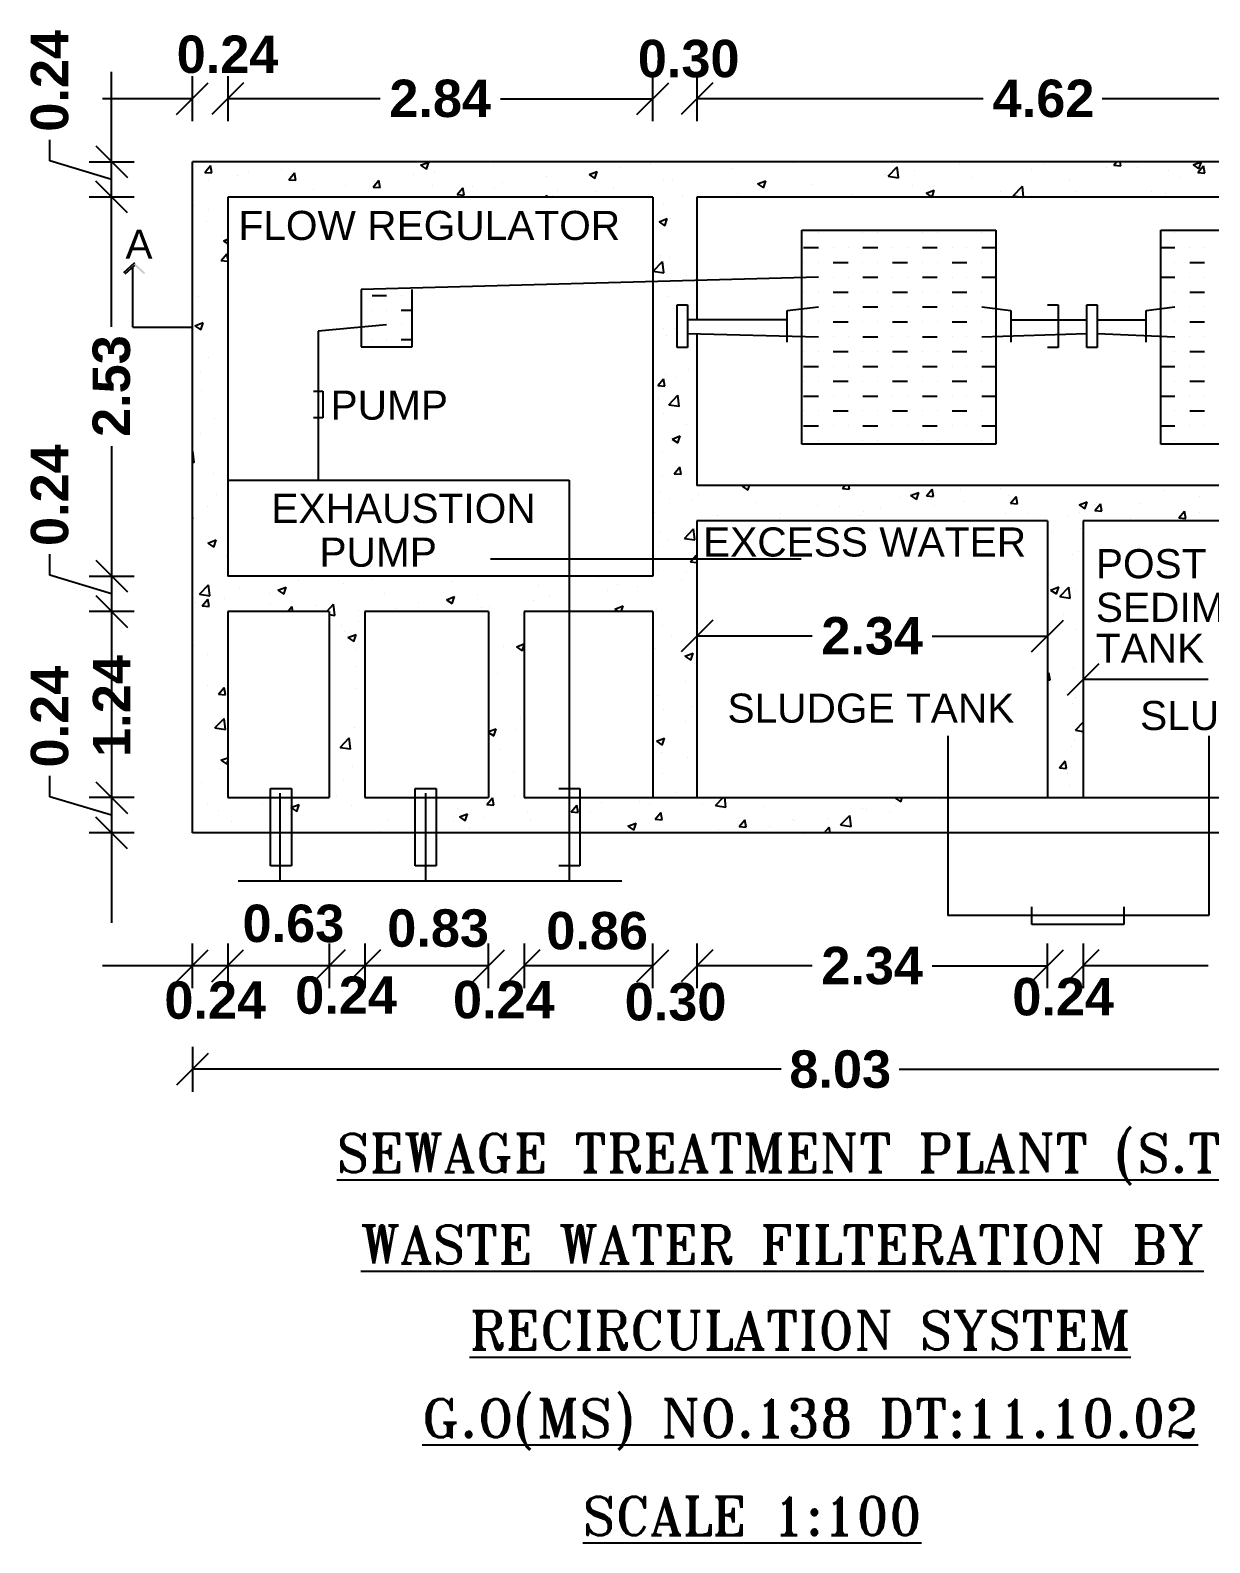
# Model space of a CAD drawing. Header units: metres. Extents: x 0 to 298, y 0 to 162.
# Drawn here: x 117.51 to 125.95, y 74.32 to 85.15 of the extents above; entities that cross this region are included whole.
import ezdxf

# ---------------------------------------------------------------- set-up
doc = ezdxf.new("R2010")
doc.units = ezdxf.units.M
doc.header["$MEASUREMENT"] = 0
doc.styles.add('ld', font='arial.ttf')
doc.styles.add('ROMANT', font='romant.shx')
doc.styles.add('style3', font='arialbd.ttf', dxfattribs={"height": 7})

msp = doc.modelspace()

# ---------------------------------------------------------------- hatches: boundary and pattern name
msp.add_hatch(color=256).paths.add_polyline_path([(118.32054, 83.40113), (118.32972, 83.40974), (118.25233, 83.48253), (118.17493, 83.40974), (118.18411, 83.40113), (118.25233, 83.46413)])

# ---------------------------------------------------------------- linework, layer by layer
for p, q in [((118.08889, 83.02321), (118.08889, 84.84836)), ((118.55348, 84.54372), (118.78068, 84.77091)), ((118.66708, 84.49667), (118.66708, 84.81797)), ((119.03347, 84.77091), (118.80628, 84.54372)), ((119.03347, 84.77091), (118.80628, 84.54372)), ((118.91987, 84.81797), (118.91987, 84.49667)), ((121.84851, 84.54372), (122.07571, 84.77091)), ((121.96211, 84.49667), (121.96211, 84.81797)), ((122.39168, 84.77091), (122.16448, 84.54372)), ((122.27808, 84.81797), (122.27808, 84.49667)), ((118.66708, 84.65732), (118.02448, 84.65732)), ((120.01097, 84.65732), (118.91987, 84.65732)), ((120.87101, 84.65732), (121.96211, 84.65732)), ((124.32667, 84.65732), (122.27808, 84.65732)), ((127.22745, 84.65732), (125.17886, 84.65732)), ((117.64695, 84.21195), (117.64695, 84.36189)), ((117.9753, 84.31936), (118.20249, 84.09216)), ((118.08889, 84.07936), (117.64695, 84.21195)), ((117.92824, 84.20576), (118.24954, 84.20576)), ((127.48024, 84.20576), (118.66708, 84.20576)), ((118.66708, 79.4024), (118.66708, 84.20576)), ((118.68654, 84.17165), (118.68654, 84.17165)), ((118.75626, 84.13012), (118.79671, 84.17834)), ((118.75626, 84.13012), (118.80642, 84.12573)), ((118.80643, 84.12546), (118.79672, 84.17806)), ((119.07098, 84.13406), (119.07098, 84.13406)), ((119.30773, 84.15052), (119.30773, 84.15052)), ((119.35817, 84.07746), (119.39863, 84.12567)), ((119.40834, 84.0728), (119.39864, 84.1254)), ((120.25086, 84.11782), (120.25086, 84.11782)), ((120.30013, 84.18152), (120.35889, 84.20408)), ((120.30013, 84.18152), (120.34188, 84.15336)), ((120.34189, 84.15309), (120.3589, 84.2038)), ((120.39782, 84.12711), (120.39782, 84.12711)), ((120.74026, 84.20182), (120.74026, 84.20182)), ((120.82169, 84.18084), (120.82169, 84.18084)), ((121.50615, 84.11431), (121.56491, 84.13687)), ((121.50615, 84.11431), (121.54789, 84.08616)), ((121.5479, 84.08588), (121.56492, 84.1366)), ((121.73274, 84.16786), (121.73274, 84.16786)), ((121.94282, 84.19552), (121.94282, 84.19552)), ((122.52896, 84.16017), (122.52896, 84.16017)), ((122.96883, 84.19921), (122.96883, 84.19921)), ((123.62777, 84.11543), (123.62777, 84.11543)), ((123.6458, 84.10191), (123.71116, 84.17003)), ((123.72044, 84.0901), (123.71116, 84.1698)), ((123.83785, 84.14308), (123.83785, 84.14308)), ((124.15568, 84.18493), (124.15568, 84.18493)), ((124.31047, 84.20183), (124.31047, 84.20183)), ((124.67311, 84.14931), (124.67311, 84.14931)), ((124.75844, 84.1829), (124.75844, 84.1829)), ((125.20642, 84.16398), (125.20642, 84.16398)), ((125.26087, 84.18208), (125.28074, 84.20576)), ((125.26087, 84.18208), (125.31103, 84.17769)), ((125.31104, 84.17742), (125.30581, 84.20576)), ((125.43072, 84.16349), (125.43072, 84.16349)), ((125.65439, 84.14505), (125.65439, 84.14505)), ((125.8293, 84.18335), (125.88769, 84.20576)), ((125.8293, 84.18335), (125.87105, 84.15519)), ((125.86279, 84.12942), (125.90324, 84.17764)), ((125.86279, 84.12942), (125.91295, 84.12503)), ((125.87106, 84.15492), (125.88807, 84.20563)), ((125.91295, 84.12476), (125.90325, 84.17736)), ((118.20249, 83.83937), (117.9753, 84.06656)), ((118.77982, 84.08102), (118.77982, 84.08102)), ((118.9899, 84.10868), (118.9899, 84.10868)), ((119.35817, 84.07746), (119.40833, 84.07307)), ((119.53109, 84.00511), (119.53109, 84.00511)), ((119.76146, 84.03381), (119.76146, 84.03381)), ((119.96009, 84.0248), (120.00054, 84.07301)), ((119.96009, 84.0248), (120.01025, 84.02041)), ((119.96695, 84.06803), (119.96695, 84.06803)), ((120.01025, 84.02014), (120.00055, 84.07274)), ((120.38276, 84.03941), (120.38276, 84.03941)), ((120.562, 83.97214), (120.60246, 84.02035)), ((120.61217, 83.96748), (120.60246, 84.02008)), ((120.67485, 84.02859), (120.67485, 84.02859)), ((120.83074, 84.02048), (120.83074, 84.02048)), ((120.88493, 84.05624), (120.88493, 84.05624)), ((121.20276, 84.09809), (121.20276, 84.09809)), ((121.67822, 84.02348), (121.67822, 84.02348)), ((122.03956, 84.07616), (122.03956, 84.07616)), ((122.1021, 84.07721), (122.1021, 84.07721)), ((122.71217, 84.0471), (122.77093, 84.06966)), ((122.71217, 84.0471), (122.75391, 84.01895)), ((122.75392, 84.01867), (122.77094, 84.06939)), ((122.77996, 84.00381), (122.77996, 84.00381)), ((123.09778, 84.04565), (123.09778, 84.04565)), ((123.6458, 84.10191), (123.72043, 84.09033)), ((123.81836, 84.0365), (123.81836, 84.0365)), ((124.24923, 84.09558), (124.24923, 84.09558)), ((124.54141, 83.963), (124.60677, 84.03113)), ((124.61584, 83.95297), (124.60678, 84.0309)), ((124.94132, 84.07949), (124.94132, 84.07949)), ((125.73288, 84.09065), (125.73288, 84.09065)), ((118.24954, 83.95297), (117.92824, 83.95297)), ((118.91987, 83.95297), (118.91987, 81.2409)), ((121.96211, 83.95297), (118.91987, 83.95297)), ((120.14486, 83.95881), (120.14486, 83.95881)), ((120.562, 83.97214), (120.61216, 83.96775)), ((121.19201, 83.95297), (121.20437, 83.96769)), ((121.20704, 83.95297), (121.20438, 83.96742)), ((121.24735, 83.9644), (121.24735, 83.9644)), ((121.27872, 84.00156), (121.27872, 84.00156)), ((121.55016, 83.99215), (121.55016, 83.99215)), ((121.96211, 83.95297), (121.96211, 81.2409)), ((122.03989, 83.90638), (122.03989, 83.90638)), ((122.17467, 83.9637), (122.17467, 83.9637)), ((127.22745, 83.95297), (122.27808, 83.95297)), ((122.27808, 83.95297), (122.27808, 83.07383)), ((122.56987, 83.97615), (122.56987, 83.97615)), ((123.3825, 83.97358), (123.3825, 83.97358)), ((123.91819, 83.97989), (123.97694, 84.00245)), ((123.91819, 83.97989), (123.95811, 83.95297)), ((123.96044, 83.95297), (123.97695, 84.00218)), ((124.45192, 83.99548), (124.45192, 83.99548)), ((124.54141, 83.963), (124.60612, 83.95297)), ((124.99281, 83.99322), (124.99281, 83.99322)), ((125.52963, 83.99195), (125.52963, 83.99195)), ((125.6318, 83.97924), (125.6318, 83.97924)), ((118.67634, 83.8923), (118.67634, 83.8923)), ((118.78266, 83.8658), (118.78266, 83.8658)), ((122.00707, 83.77644), (122.06583, 83.799)), ((122.04882, 83.74801), (122.06583, 83.79872)), ((122.09189, 83.79785), (122.09189, 83.79785)), ((118.76914, 83.7777), (118.76914, 83.7777)), ((122.00707, 83.77644), (122.04881, 83.74828)), ((123.02964, 83.71685), (124.41709, 83.71685)), ((123.02964, 82.18394), (123.02964, 83.71685)), ((123.04082, 83.69787), (123.04082, 83.69787)), ((123.14712, 83.69787), (123.14712, 83.69787)), ((123.46601, 83.69787), (123.46601, 83.69787)), ((123.57231, 83.69787), (123.57231, 83.69787)), ((123.8912, 83.69787), (123.8912, 83.69787)), ((123.9975, 83.69787), (123.9975, 83.69787)), ((124.31639, 83.69787), (124.31639, 83.69787)), ((124.41709, 83.71685), (124.41709, 82.18394)), ((125.59858, 83.71685), (126.98603, 83.71685)), ((125.59858, 82.18394), (125.59858, 83.71685)), ((125.69824, 83.69787), (125.69824, 83.69787)), ((118.87542, 83.66738), (118.87542, 83.66738)), ((118.88993, 83.64019), (118.91987, 83.65169)), ((118.88993, 83.64019), (118.91987, 83.62)), ((123.04082, 83.59158), (123.14712, 83.59158)), ((123.25342, 83.59158), (123.25342, 83.59158)), ((123.35971, 83.59158), (123.35971, 83.59158)), ((123.46601, 83.59158), (123.57231, 83.59158)), ((123.6786, 83.59158), (123.6786, 83.59158)), ((123.7849, 83.59158), (123.7849, 83.59158)), ((123.8912, 83.59158), (123.9975, 83.59158)), ((124.10379, 83.59158), (124.10379, 83.59158)), ((124.21009, 83.59158), (124.21009, 83.59158)), ((124.31639, 83.59158), (124.41709, 83.59158)), ((125.59858, 83.59158), (125.69824, 83.59158)), ((125.80454, 83.59158), (125.80454, 83.59158)), ((125.91084, 83.59158), (125.91084, 83.59158)), ((118.25233, 83.48253), (118.17493, 83.40974)), ((118.25233, 83.46413), (118.18411, 83.40113)), ((118.8662, 83.48855), (118.8662, 83.48855)), ((118.8727, 83.49889), (118.91315, 83.54711)), ((118.8727, 83.49889), (118.91987, 83.49477)), ((118.91987, 83.51046), (118.91316, 83.54684)), ((121.96583, 83.42334), (122.03119, 83.49146)), ((122.01125, 83.53488), (122.01125, 83.53488)), ((122.04047, 83.41154), (122.0312, 83.49124)), ((122.08169, 83.51849), (122.08169, 83.51849)), ((123.04082, 83.48528), (123.04082, 83.48528)), ((123.14712, 83.48528), (123.14712, 83.48528)), ((123.25342, 83.48528), (123.35971, 83.48528)), ((123.46601, 83.48528), (123.46601, 83.48528)), ((123.57231, 83.48528), (123.57231, 83.48528)), ((123.6786, 83.48528), (123.7849, 83.48528)), ((123.8912, 83.48528), (123.8912, 83.48528)), ((123.9975, 83.48528), (123.9975, 83.48528)), ((124.10379, 83.48528), (124.21009, 83.48528)), ((124.31639, 83.48528), (124.31639, 83.48528)), ((125.69824, 83.48528), (125.69824, 83.48528)), ((125.80454, 83.48528), (125.91084, 83.48528)), ((118.23977, 83.02246), (118.23977, 83.45253)), ((123.14712, 83.37898), (119.87474, 83.29156)), ((121.96583, 83.42334), (122.04046, 83.41177)), ((122.20599, 83.39119), (122.20599, 83.39119)), ((123.25342, 83.37898), (123.25342, 83.37898)), ((123.35971, 83.37898), (123.35971, 83.37898)), ((123.46601, 83.37898), (123.57231, 83.37898)), ((123.6786, 83.37898), (123.6786, 83.37898)), ((123.7849, 83.37898), (123.7849, 83.37898)), ((123.8912, 83.37898), (123.9975, 83.37898)), ((124.10379, 83.37898), (124.10379, 83.37898)), ((124.21009, 83.37898), (124.21009, 83.37898)), ((124.31639, 83.37898), (124.41709, 83.37898)), ((125.59858, 83.37898), (125.69824, 83.37898)), ((125.80454, 83.37898), (125.80454, 83.37898)), ((125.91084, 83.37898), (125.91084, 83.37898)), ((119.87474, 83.29156), (119.87474, 82.88041)), ((119.95262, 83.24891), (120.05752, 83.24891)), ((120.16242, 83.24891), (120.16242, 83.24891)), ((120.23986, 82.88041), (120.23986, 83.29156)), ((122.12835, 83.31418), (122.12835, 83.31418)), ((123.04082, 83.27269), (123.04082, 83.27269)), ((123.14712, 83.27269), (123.14712, 83.27269)), ((123.25342, 83.27269), (123.35971, 83.27269)), ((123.46601, 83.27269), (123.46601, 83.27269)), ((123.57231, 83.27269), (123.57231, 83.27269)), ((123.6786, 83.27269), (123.7849, 83.27269)), ((123.8912, 83.27269), (123.8912, 83.27269)), ((123.9975, 83.27269), (123.9975, 83.27269)), ((124.10379, 83.27269), (124.21009, 83.27269)), ((124.31639, 83.27269), (124.31639, 83.27269)), ((125.69824, 83.27269), (125.69824, 83.27269)), ((125.80454, 83.27269), (125.91084, 83.27269)), ((118.70846, 83.24081), (118.70846, 83.24081)), ((119.95262, 83.14401), (119.95262, 83.14401)), ((120.05752, 83.14401), (120.05752, 83.14401)), ((120.16242, 83.14401), (120.23986, 83.14401)), ((122.07148, 83.23913), (122.07148, 83.23913)), ((122.13617, 82.87569), (122.13617, 83.18221)), ((122.13617, 83.18221), (122.2104, 83.18221)), ((122.2104, 83.18221), (122.2104, 82.87569)), ((122.92293, 83.14021), (123.14712, 83.16639)), ((122.92293, 82.91509), (122.92293, 83.14021)), ((123.25342, 83.16639), (123.25342, 83.16639)), ((123.35971, 83.16639), (123.35971, 83.16639)), ((123.46601, 83.16639), (123.57231, 83.16639)), ((123.6786, 83.16639), (123.6786, 83.16639)), ((123.7849, 83.16639), (123.7849, 83.16639)), ((123.8912, 83.16639), (123.9975, 83.16639)), ((124.10379, 83.16639), (124.10379, 83.16639)), ((124.21009, 83.16639), (124.21009, 83.16639)), ((124.31639, 83.16639), (124.5238, 83.14021)), ((124.5238, 83.14021), (124.5238, 82.91509)), ((124.78799, 83.18221), (124.86223, 83.18221)), ((124.86223, 83.18221), (124.86223, 82.87569)), ((125.06772, 82.87569), (125.06772, 83.18221)), ((125.06772, 83.18221), (125.14196, 83.18221)), ((125.14196, 83.18221), (125.14196, 82.87569)), ((125.49187, 83.14021), (125.69824, 83.16639)), ((125.49187, 82.91509), (125.49187, 83.14021)), ((125.80454, 83.16639), (125.80454, 83.16639)), ((125.91084, 83.16639), (125.91084, 83.16639)), ((118.68574, 83.03166), (118.7445, 83.05421)), ((118.68574, 83.03166), (118.72749, 83.0035)), ((118.72749, 83.00323), (118.74451, 83.05394)), ((120.05752, 83.03911), (119.5666, 82.99296)), ((120.16242, 83.03911), (120.16242, 83.03911)), ((122.92293, 83.07383), (122.2104, 83.07383)), ((123.04082, 83.06009), (123.04082, 83.06009)), ((123.14712, 83.06009), (123.14712, 83.06009)), ((123.25342, 83.06009), (123.35971, 83.06009)), ((123.46601, 83.06009), (123.46601, 83.06009)), ((123.57231, 83.06009), (123.57231, 83.06009)), ((123.6786, 83.06009), (123.7849, 83.06009)), ((123.8912, 83.06009), (123.8912, 83.06009)), ((123.9975, 83.06009), (123.9975, 83.06009)), ((124.10379, 83.06009), (124.21009, 83.06009)), ((124.31639, 83.06009), (124.31639, 83.06009)), ((124.5238, 83.07383), (125.06772, 83.07383)), ((125.14196, 83.07383), (125.49187, 83.07383)), ((125.69824, 83.06009), (125.69824, 83.06009)), ((125.80454, 83.06009), (125.91084, 83.06009)), ((118.23977, 83.02246), (118.66708, 83.02246)), ((119.5666, 82.99296), (119.5666, 81.92719)), ((119.95262, 82.93421), (119.95262, 82.93421)), ((120.05752, 82.93421), (120.05752, 82.93421)), ((120.16242, 82.93421), (120.23986, 82.93421)), ((122.03708, 83.01351), (122.03708, 83.01351)), ((122.06128, 82.95977), (122.06128, 82.95977)), ((122.11766, 83.01086), (122.11766, 83.01086)), ((122.2104, 82.97773), (123.14712, 82.95379)), ((122.27808, 82.97773), (122.27808, 81.88948)), ((123.25342, 82.95379), (123.25342, 82.95379)), ((123.35971, 82.95379), (123.35971, 82.95379)), ((123.46601, 82.95379), (123.57231, 82.95379)), ((123.6786, 82.95379), (123.6786, 82.95379)), ((123.7849, 82.95379), (123.7849, 82.95379)), ((123.8912, 82.95379), (123.9975, 82.95379)), ((124.10379, 82.95379), (124.10379, 82.95379)), ((124.21009, 82.95379), (124.21009, 82.95379)), ((124.31639, 82.95379), (125.06772, 82.97773)), ((125.14196, 82.97773), (125.69824, 82.95379)), ((125.80454, 82.95379), (125.80454, 82.95379)), ((125.91084, 82.95379), (125.91084, 82.95379)), ((119.87474, 82.88041), (120.23986, 82.88041)), ((122.2104, 82.87569), (122.13617, 82.87569)), ((123.04082, 82.8475), (123.04082, 82.8475)), ((123.14712, 82.8475), (123.14712, 82.8475)), ((123.25342, 82.8475), (123.35971, 82.8475)), ((123.46601, 82.8475), (123.46601, 82.8475)), ((123.57231, 82.8475), (123.57231, 82.8475)), ((123.6786, 82.8475), (123.7849, 82.8475)), ((123.8912, 82.8475), (123.8912, 82.8475)), ((123.9975, 82.8475), (123.9975, 82.8475)), ((124.10379, 82.8475), (124.21009, 82.8475)), ((124.31639, 82.8475), (124.31639, 82.8475)), ((124.86223, 82.87569), (124.78799, 82.87569)), ((125.14196, 82.87569), (125.06772, 82.87569)), ((125.69824, 82.8475), (125.69824, 82.8475)), ((125.80454, 82.8475), (125.91084, 82.8475)), ((118.78019, 82.80315), (118.78019, 82.80315)), ((122.21473, 82.72171), (122.21473, 82.72171)), ((123.04082, 82.7412), (123.14712, 82.7412)), ((123.25342, 82.7412), (123.25342, 82.7412)), ((123.35971, 82.7412), (123.35971, 82.7412)), ((123.46601, 82.7412), (123.57231, 82.7412)), ((123.6786, 82.7412), (123.6786, 82.7412)), ((123.7849, 82.7412), (123.7849, 82.7412)), ((123.8912, 82.7412), (123.9975, 82.7412)), ((124.10379, 82.7412), (124.10379, 82.7412)), ((124.21009, 82.7412), (124.21009, 82.7412)), ((124.31639, 82.7412), (124.41709, 82.7412)), ((125.59858, 82.7412), (125.69824, 82.7412)), ((125.80454, 82.7412), (125.80454, 82.7412)), ((125.91084, 82.7412), (125.91084, 82.7412)), ((118.72198, 82.69927), (118.72198, 82.69927)), ((121.9987, 82.60436), (122.03916, 82.65258)), ((121.9987, 82.60436), (122.04886, 82.59997)), ((122.04887, 82.5997), (122.03917, 82.6523)), ((122.05107, 82.68041), (122.05107, 82.68041)), ((122.12885, 82.66057), (122.12885, 82.66057)), ((123.04082, 82.6349), (123.04082, 82.6349)), ((123.14712, 82.6349), (123.14712, 82.6349)), ((123.25342, 82.6349), (123.35971, 82.6349)), ((123.46601, 82.6349), (123.46601, 82.6349)), ((123.57231, 82.6349), (123.57231, 82.6349)), ((123.6786, 82.6349), (123.7849, 82.6349)), ((123.8912, 82.6349), (123.8912, 82.6349)), ((123.9975, 82.6349), (123.9975, 82.6349)), ((124.10379, 82.6349), (124.21009, 82.6349)), ((124.31639, 82.6349), (124.31639, 82.6349)), ((125.69824, 82.6349), (125.69824, 82.6349)), ((125.80454, 82.6349), (125.91084, 82.6349)), ((118.7339, 82.56538), (118.7339, 82.56538)), ((119.53303, 82.56497), (119.60017, 82.56497)), ((119.60017, 82.56497), (119.60017, 82.37196)), ((122.00244, 82.5128), (122.00244, 82.5128)), ((122.07709, 82.46697), (122.14245, 82.5351)), ((122.15173, 82.45517), (122.14246, 82.53487)), ((123.04082, 82.52861), (123.14712, 82.52861)), ((123.25342, 82.52861), (123.25342, 82.52861)), ((123.35971, 82.52861), (123.35971, 82.52861)), ((123.46601, 82.52861), (123.57231, 82.52861)), ((123.6786, 82.52861), (123.6786, 82.52861)), ((123.7849, 82.52861), (123.7849, 82.52861)), ((123.8912, 82.52861), (123.9975, 82.52861)), ((124.10379, 82.52861), (124.10379, 82.52861)), ((124.21009, 82.52861), (124.21009, 82.52861)), ((124.31639, 82.52861), (124.41709, 82.52861)), ((125.59858, 82.52861), (125.69824, 82.52861)), ((125.80454, 82.52861), (125.80454, 82.52861)), ((125.91084, 82.52861), (125.91084, 82.52861)), ((122.04087, 82.40105), (122.04087, 82.40105)), ((122.07709, 82.46697), (122.15172, 82.4554)), ((123.04082, 82.42231), (123.04082, 82.42231)), ((123.14712, 82.42231), (123.14712, 82.42231)), ((123.25342, 82.42231), (123.35971, 82.42231)), ((123.46601, 82.42231), (123.46601, 82.42231)), ((123.57231, 82.42231), (123.57231, 82.42231)), ((123.6786, 82.42231), (123.7849, 82.42231)), ((123.8912, 82.42231), (123.8912, 82.42231)), ((123.9975, 82.42231), (123.9975, 82.42231)), ((124.10379, 82.42231), (124.21009, 82.42231)), ((124.31639, 82.42231), (124.31639, 82.42231)), ((125.69824, 82.42231), (125.69824, 82.42231)), ((125.80454, 82.42231), (125.91084, 82.42231)), ((118.82606, 82.3665), (118.82606, 82.3665)), ((119.60017, 82.37196), (119.53303, 82.37196)), ((122.20352, 82.32854), (122.20352, 82.32854)), ((123.04082, 82.31601), (123.14712, 82.31601)), ((123.25342, 82.31601), (123.25342, 82.31601)), ((123.35971, 82.31601), (123.35971, 82.31601)), ((123.46601, 82.31601), (123.57231, 82.31601)), ((123.6786, 82.31601), (123.6786, 82.31601)), ((123.7849, 82.31601), (123.7849, 82.31601)), ((123.8912, 82.31601), (123.9975, 82.31601)), ((124.10379, 82.31601), (124.10379, 82.31601)), ((124.21009, 82.31601), (124.21009, 82.31601)), ((124.31639, 82.31601), (124.41709, 82.31601)), ((125.59858, 82.31601), (125.69824, 82.31601)), ((125.80454, 82.31601), (125.80454, 82.31601)), ((125.91084, 82.31601), (125.91084, 82.31601)), ((118.08889, 82.17066), (118.08889, 78.7598)), ((118.72321, 82.26205), (118.72321, 82.26205)), ((122.09961, 82.2215), (122.15837, 82.24405)), ((122.09961, 82.2215), (122.14135, 82.19334)), ((122.14136, 82.19307), (122.15837, 82.24378)), ((124.41709, 82.18394), (123.02964, 82.18394)), ((123.04082, 82.20972), (123.04082, 82.20972)), ((123.14712, 82.20972), (123.14712, 82.20972)), ((123.46601, 82.20972), (123.46601, 82.20972)), ((123.57231, 82.20972), (123.57231, 82.20972)), ((123.8912, 82.20972), (123.8912, 82.20972)), ((123.9975, 82.20972), (123.9975, 82.20972)), ((124.31639, 82.20972), (124.31639, 82.20972)), ((126.98603, 82.18394), (125.59858, 82.18394)), ((125.69824, 82.20972), (125.69824, 82.20972)), ((118.66708, 82.12998), (118.67126, 82.13433)), ((118.66708, 82.05672), (118.68053, 82.05464)), ((118.68054, 82.05441), (118.67126, 82.13411)), ((122.03067, 82.12169), (122.03067, 82.12169)), ((118.82028, 81.97291), (118.82028, 81.97291)), ((122.03461, 81.95085), (122.03461, 81.95085)), ((122.11514, 81.97313), (122.1556, 82.02135)), ((122.11514, 81.97313), (122.1653, 81.96875)), ((122.16531, 81.96847), (122.1556, 82.02107)), ((118.91987, 81.92719), (121.36246, 81.92719)), ((121.36246, 81.92719), (121.36246, 79.05718)), ((122.02046, 81.84233), (122.02046, 81.84233)), ((127.22745, 81.88948), (122.27808, 81.88948)), ((122.60052, 81.88363), (122.61577, 81.88948)), ((122.60052, 81.88363), (122.64227, 81.85547)), ((122.61033, 81.86804), (122.61033, 81.86804)), ((122.64227, 81.8552), (122.65378, 81.88948)), ((123.31897, 81.86781), (123.33715, 81.88948)), ((123.31897, 81.86781), (123.36913, 81.86342)), ((123.36914, 81.86315), (123.36428, 81.88948)), ((123.80654, 81.81642), (123.8653, 81.83897)), ((123.84829, 81.78799), (123.86531, 81.8387)), ((123.92088, 81.81515), (123.96134, 81.86337)), ((123.97105, 81.81049), (123.96135, 81.86309)), ((124.16759, 81.86071), (124.16759, 81.86071)), ((124.44697, 81.87018), (124.44697, 81.87018)), ((125.03534, 81.88538), (125.03534, 81.88538)), ((125.62685, 81.85393), (125.62685, 81.85393)), ((118.77771, 81.74049), (118.77771, 81.74049)), ((118.83958, 81.82496), (118.83958, 81.82496)), ((122.08242, 81.79854), (122.08242, 81.79854)), ((122.24645, 81.78626), (122.24645, 81.78626)), ((122.2925, 81.82619), (122.2925, 81.82619)), ((122.69442, 81.76733), (122.69442, 81.76733)), ((123.1424, 81.7484), (123.1424, 81.7484)), ((123.30086, 81.7387), (123.30086, 81.7387)), ((123.73673, 81.80162), (123.73673, 81.80162)), ((123.80654, 81.81642), (123.84828, 81.78826)), ((123.92088, 81.81515), (123.97104, 81.81076)), ((123.95757, 81.78617), (123.95757, 81.78617)), ((123.97745, 81.7461), (123.97745, 81.7461)), ((124.18753, 81.77376), (124.18753, 81.77376)), ((124.50535, 81.8156), (124.50535, 81.8156)), ((124.5228, 81.76249), (124.56325, 81.81071)), ((124.5228, 81.76249), (124.57296, 81.7581)), ((124.57296, 81.75783), (124.56326, 81.81043)), ((125.01256, 81.74921), (125.07132, 81.77177)), ((125.01256, 81.74921), (125.0543, 81.72105)), ((125.05431, 81.72078), (125.07132, 81.77149)), ((125.12471, 81.70983), (125.16517, 81.75804)), ((125.13745, 81.76993), (125.13745, 81.76993)), ((125.17488, 81.70517), (125.16517, 81.75777)), ((125.448, 81.75708), (125.448, 81.75708)), ((125.87188, 81.8108), (125.87188, 81.8108)), ((118.67026, 81.65321), (118.66708, 81.67047)), ((118.66708, 81.65376), (118.67026, 81.65348)), ((121.97541, 81.69246), (121.97541, 81.69246)), ((122.27808, 81.63561), (122.27808, 79.6552)), ((124.78713, 81.63561), (122.27808, 81.63561)), ((122.42339, 81.67353), (122.42339, 81.67353)), ((122.87136, 81.65461), (122.87136, 81.65461)), ((122.87699, 81.68498), (122.87699, 81.68498)), ((123.31934, 81.63568), (123.31934, 81.63568)), ((123.44746, 81.67633), (123.44746, 81.67633)), ((123.46817, 81.70216), (123.46817, 81.70216)), ((123.59038, 81.72947), (123.59038, 81.72947)), ((124.48633, 81.69162), (124.48633, 81.69162)), ((124.64805, 81.68592), (124.64805, 81.68592)), ((124.78713, 81.63561), (124.78713, 79.6552)), ((124.9343, 81.67269), (124.9343, 81.67269)), ((125.01713, 81.69799), (125.01713, 81.69799)), ((127.68632, 81.63561), (125.041, 81.63561)), ((125.041, 81.63561), (125.041, 79.6552)), ((125.12471, 81.70983), (125.17487, 81.70544)), ((125.38228, 81.65376), (125.38228, 81.65376)), ((125.72662, 81.65717), (125.76708, 81.70538)), ((125.72662, 81.65717), (125.77678, 81.65278)), ((125.77679, 81.65251), (125.76709, 81.70511)), ((125.87247, 81.69367), (125.87247, 81.69367)), ((122.01026, 81.56297), (122.01026, 81.56297)), ((122.18835, 81.51061), (122.25371, 81.57873)), ((122.26298, 81.49881), (122.25371, 81.5785)), ((124.81458, 81.55439), (124.81458, 81.55439)), ((125.02466, 81.58205), (125.02466, 81.58205)), ((118.77829, 81.47672), (118.83705, 81.49927)), ((118.77829, 81.47672), (118.82003, 81.44856)), ((118.82004, 81.44829), (118.83705, 81.499)), ((121.99996, 81.45014), (121.99996, 81.45014)), ((122.07174, 81.49521), (122.07174, 81.49521)), ((122.18835, 81.51061), (122.26298, 81.49903)), ((125.00692, 81.41863), (125.00692, 81.41863)), ((117.64695, 81.24655), (117.64695, 81.39649)), ((117.9753, 81.3545), (118.20249, 81.1273)), ((118.90874, 81.38071), (118.90874, 81.38071)), ((120.8002, 81.36494), (123.02404, 81.36494)), ((122.07949, 81.35969), (122.07949, 81.35969)), ((122.23158, 81.34191), (122.27204, 81.39012)), ((122.23158, 81.34191), (122.27808, 81.33784)), ((122.27808, 81.35711), (122.27204, 81.38985)), ((124.96854, 81.39224), (124.96854, 81.39224)), ((118.08889, 81.11396), (117.64695, 81.24655)), ((117.92824, 81.2409), (118.24954, 81.2409)), ((121.96211, 81.2409), (118.91987, 81.2409)), ((119.42904, 81.21151), (119.42904, 81.21151)), ((119.74587, 81.189), (119.74587, 81.189)), ((119.95595, 81.21666), (119.95595, 81.21666)), ((120.53176, 81.19812), (120.53176, 81.19812)), ((121.57617, 81.22989), (121.57617, 81.22989)), ((122.00005, 81.28361), (122.00005, 81.28361)), ((122.1688, 81.20607), (122.1688, 81.20607)), ((122.20104, 81.26589), (122.20104, 81.26589)), ((124.8039, 81.25106), (124.8039, 81.25106)), ((117.9753, 81.10063), (118.20249, 80.87343)), ((118.71716, 81.10985), (118.78252, 81.17797)), ((118.71716, 81.10985), (118.79179, 81.09827)), ((118.79179, 81.09805), (118.78252, 81.17774)), ((119.00516, 81.15779), (119.00516, 81.15779)), ((119.21588, 81.11923), (119.21588, 81.11923)), ((119.2792, 81.13885), (119.33796, 81.1614)), ((119.2792, 81.13885), (119.32094, 81.11069)), ((119.32095, 81.11042), (119.33797, 81.16113)), ((120.04236, 81.11412), (120.04236, 81.11412)), ((120.48522, 81.07164), (120.54398, 81.09419)), ((120.52697, 81.04321), (120.54398, 81.09392)), ((120.70945, 81.10788), (120.70945, 81.10788)), ((121.14531, 81.1708), (121.14531, 81.1708)), ((121.22224, 81.09787), (121.22224, 81.09787)), ((121.64089, 81.13657), (121.64089, 81.13657)), ((121.71164, 81.18188), (121.71164, 81.18188)), ((121.85097, 81.16423), (121.85097, 81.16423)), ((124.80837, 81.14068), (124.86713, 81.16323)), ((124.80837, 81.14068), (124.85011, 81.11252)), ((124.85012, 81.11225), (124.86714, 81.16296)), ((124.87518, 81.0939), (124.94055, 81.16203)), ((124.87518, 81.0939), (124.94982, 81.08233)), ((124.94982, 81.0821), (124.94055, 81.1618)), ((124.99672, 81.13927), (124.99672, 81.13927)), ((118.24954, 80.98703), (117.92824, 80.98703)), ((118.68797, 81.04973), (118.68797, 81.04973)), ((118.73653, 81.02664), (118.77699, 81.07486)), ((118.73653, 81.02664), (118.78669, 81.02225)), ((118.7867, 81.02198), (118.777, 81.07458)), ((118.78024, 81.06337), (118.78024, 81.06337)), ((118.89805, 81.07739), (118.89805, 81.07739)), ((118.91987, 80.98703), (118.91987, 79.6552)), ((119.64637, 80.98703), (118.91987, 80.98703)), ((119.22822, 81.04444), (119.22822, 81.04444)), ((119.3494, 80.98703), (119.3789, 81.02219)), ((119.38535, 80.98703), (119.37891, 81.02192)), ((119.55296, 81.03011), (119.55296, 81.03011)), ((119.6282, 80.98703), (119.67813, 81.03907)), ((119.64637, 80.98703), (119.64637, 79.6552)), ((119.67619, 81.02551), (119.67619, 81.02551)), ((119.68741, 80.95915), (119.67813, 81.03884)), ((119.8547, 80.99507), (119.8547, 80.99507)), ((120.78737, 80.98703), (119.90024, 80.98703)), ((119.90024, 80.98703), (119.90024, 79.6552)), ((120.12417, 81.00658), (120.12417, 81.00658)), ((120.28557, 81.05416), (120.28557, 81.05416)), ((120.48522, 81.07164), (120.52696, 81.04348)), ((120.57215, 80.98766), (120.57215, 80.98766)), ((120.73284, 81.01387), (120.73284, 81.01387)), ((120.78737, 80.98703), (120.78737, 79.6552)), ((120.79308, 81.02495), (120.79308, 81.02495)), ((121.96211, 80.98703), (121.04124, 80.98703)), ((121.04124, 80.98703), (121.04124, 79.6552)), ((121.11091, 81.06679), (121.11091, 81.06679)), ((121.69124, 81.00443), (121.74999, 81.02698)), ((121.69124, 81.00443), (121.71703, 80.98703)), ((121.73668, 80.98703), (121.75, 81.02671)), ((121.96211, 80.98703), (121.96211, 79.6552)), ((121.98985, 81.00425), (121.98985, 81.00425)), ((119.64637, 80.96573), (119.6874, 80.95937)), ((119.73518, 80.88568), (119.73518, 80.88568)), ((119.85313, 80.91279), (119.85313, 80.91279)), ((121.02012, 80.96873), (121.02012, 80.96873)), ((122.03214, 80.8882), (122.03214, 80.8882)), ((122.39168, 80.9248), (122.16448, 80.69761)), ((124.67354, 80.69761), (124.90073, 80.9248)), ((124.90096, 80.96192), (124.90096, 80.96192)), ((119.75404, 80.84585), (119.75404, 80.84585)), ((119.78012, 80.80097), (119.83888, 80.82353)), ((119.78012, 80.80097), (119.82186, 80.77282)), ((119.82187, 80.77255), (119.83888, 80.82326)), ((122.09301, 80.81815), (122.09301, 80.81815)), ((123.10258, 80.8112), (122.27808, 80.8112)), ((123.96263, 80.8112), (124.78713, 80.8112)), ((124.98652, 80.85991), (124.98652, 80.85991)), ((118.67729, 80.7464), (118.67729, 80.7464)), ((118.77524, 80.67784), (118.77524, 80.67784)), ((119.84449, 80.71571), (119.84449, 80.71571)), ((120.89014, 80.73581), (120.89014, 80.73581)), ((120.98613, 80.73377), (121.04124, 80.75492)), ((120.98613, 80.73377), (121.02788, 80.70561)), ((121.02788, 80.70534), (121.04124, 80.74514)), ((121.97964, 80.72489), (121.97964, 80.72489)), ((122.19215, 80.66656), (122.25091, 80.68911)), ((122.19215, 80.66656), (122.23389, 80.6384)), ((122.2339, 80.63813), (122.25092, 80.68884)), ((119.83225, 80.59653), (119.83225, 80.59653)), ((120.85316, 80.54216), (120.85316, 80.54216)), ((122.25726, 80.61387), (122.25726, 80.61387)), ((124.78713, 80.53753), (124.79613, 80.54825)), ((124.80584, 80.49537), (124.79613, 80.54797)), ((125.1546, 80.61332), (124.92741, 80.38612)), ((124.97631, 80.58055), (124.97631, 80.58055)), ((118.77435, 80.45726), (118.77435, 80.45726)), ((118.85297, 80.39541), (118.89343, 80.44363)), ((118.90314, 80.39075), (118.89343, 80.44336)), ((119.83429, 80.43635), (119.83429, 80.43635)), ((121.96944, 80.44553), (121.96944, 80.44553)), ((122.19709, 80.48538), (122.19709, 80.48538)), ((124.78713, 80.49728), (124.80583, 80.49565)), ((125.93766, 80.49972), (125.041, 80.49972)), ((118.85297, 80.39541), (118.90313, 80.39102)), ((121.99749, 80.38749), (121.99749, 80.38749)), ((124.96607, 80.32959), (124.96607, 80.32959)), ((124.98942, 80.36973), (124.98942, 80.36973)), ((118.82841, 80.15348), (118.89378, 80.2216)), ((118.90305, 80.14168), (118.89378, 80.22138)), ((121.01869, 80.21948), (121.01869, 80.21948)), ((122.0365, 80.28289), (122.0365, 80.28289)), ((122.24658, 80.31055), (122.24658, 80.31055)), ((118.82841, 80.15348), (118.90305, 80.1419)), ((118.89784, 80.18905), (118.89784, 80.18905)), ((119.82409, 80.15699), (119.82409, 80.15699)), ((120.78737, 80.12731), (120.84071, 80.14779)), ((120.78737, 80.12157), (120.82369, 80.09707)), ((120.8237, 80.0968), (120.84071, 80.14752)), ((120.9786, 80.14361), (120.9786, 80.14361)), ((122.19857, 80.20323), (122.19857, 80.20323)), ((124.98644, 80.13754), (125.041, 80.1944)), ((124.98644, 80.13754), (125.041, 80.12908)), ((119.72403, 80.01458), (119.78939, 80.0827)), ((119.72403, 80.01458), (119.79866, 80.003)), ((119.79866, 80.00278), (119.78939, 80.08248)), ((120.86669, 80.00062), (120.86669, 80.00062)), ((121.98796, 80.05802), (122.04672, 80.08058)), ((121.98796, 80.05802), (122.02971, 80.02987)), ((122.02971, 80.02959), (122.04673, 80.08031)), ((122.03367, 80.05656), (122.03367, 80.05656)), ((124.0731, 80.09691), (124.0731, 78.81013)), ((124.9559, 80.02183), (124.9559, 80.02183)), ((124.97873, 80.0664), (124.97873, 80.0664)), ((125.9425, 80.09691), (125.9425, 78.81013)), ((118.87083, 79.92178), (118.91987, 79.9406)), ((118.87083, 79.92178), (118.91257, 79.89362)), ((118.91258, 79.89335), (118.91987, 79.91509)), ((122.02581, 79.97956), (122.02581, 79.97956)), ((122.21061, 79.94384), (122.21061, 79.94384)), ((124.87211, 79.86881), (124.91257, 79.91702)), ((124.92228, 79.86414), (124.91257, 79.91675)), ((117.64695, 79.66138), (117.64695, 79.81132)), ((118.86281, 79.86507), (118.86281, 79.86507)), ((119.75156, 79.7832), (119.75156, 79.7832)), ((119.81388, 79.87763), (119.81388, 79.87763)), ((120.96792, 79.84029), (120.96792, 79.84029)), ((122.02966, 79.82555), (122.02966, 79.82555)), ((124.87211, 79.86881), (124.92227, 79.86442)), ((124.93142, 79.82888), (124.93142, 79.82888)), ((117.9753, 79.76879), (118.20249, 79.5416)), ((118.73089, 79.76249), (118.73089, 79.76249)), ((119.22533, 79.72014), (119.37638, 79.72014)), ((119.22533, 79.16627), (119.22533, 79.72014)), ((119.29386, 79.68657), (119.29386, 79.05718)), ((119.37638, 79.72014), (119.37638, 79.16627)), ((120.26033, 79.72014), (120.41138, 79.72014)), ((120.26033, 79.16627), (120.26033, 79.72014)), ((120.33445, 79.68657), (120.33445, 79.05718)), ((120.41138, 79.72014), (120.41138, 79.16627)), ((121.28973, 79.72014), (121.44078, 79.72014)), ((121.44078, 79.72014), (121.44078, 79.16627)), ((122.12288, 79.69042), (122.12288, 79.69042)), ((124.9457, 79.74247), (124.9457, 79.74247)), ((118.08889, 79.5288), (117.64695, 79.66138)), ((118.24954, 79.6552), (117.92824, 79.6552)), ((118.77276, 79.61519), (118.77276, 79.61519)), ((118.91987, 79.6552), (119.64637, 79.6552)), ((119.16996, 79.60358), (119.16996, 79.60358)), ((119.37174, 79.5839), (119.4305, 79.60646)), ((119.37174, 79.5839), (119.41349, 79.55575)), ((119.41349, 79.55548), (119.43051, 79.60619)), ((119.69994, 79.67336), (119.69994, 79.67336)), ((119.80368, 79.59827), (119.80368, 79.59827)), ((119.90024, 79.6552), (120.78737, 79.6552)), ((120.21515, 79.6552), (120.2234, 79.65448)), ((120.2234, 79.6542), (120.22322, 79.6552)), ((120.56146, 79.57353), (120.56146, 79.57353)), ((120.77515, 79.6062), (120.81561, 79.65442)), ((120.77515, 79.6062), (120.82531, 79.60181)), ((120.82532, 79.60154), (120.81561, 79.65415)), ((120.97076, 79.66785), (120.97076, 79.66785)), ((121.04124, 79.6552), (127.68632, 79.6552)), ((121.37707, 79.55354), (121.41752, 79.60176)), ((121.42723, 79.54888), (121.41753, 79.60148)), ((121.41874, 79.64892), (121.41874, 79.64892)), ((121.59497, 79.62092), (121.59497, 79.62092)), ((121.86672, 79.63), (121.86672, 79.63)), ((121.93883, 79.60746), (121.93883, 79.60746)), ((122.31469, 79.61107), (122.31469, 79.61107)), ((122.41086, 79.59787), (122.46586, 79.6552)), ((122.41086, 79.59787), (122.4855, 79.5863)), ((122.4855, 79.58607), (122.47746, 79.6552)), ((122.76267, 79.59214), (122.76267, 79.59214)), ((123.46322, 79.57686), (123.46322, 79.57686)), ((123.48999, 79.56849), (123.48999, 79.56849)), ((123.6949, 79.65294), (123.70077, 79.6552)), ((123.6949, 79.65294), (123.73664, 79.62479)), ((123.70008, 79.59614), (123.70008, 79.59614)), ((123.73664, 79.62451), (123.74694, 79.6552)), ((124.0179, 79.63799), (124.0179, 79.63799)), ((118.20249, 79.28881), (117.9753, 79.516)), ((118.85213, 79.56174), (118.85213, 79.56174)), ((118.94394, 79.48163), (118.94394, 79.48163)), ((119.36782, 79.53536), (119.36782, 79.53536)), ((120.07206, 79.48952), (120.07206, 79.48952)), ((120.53707, 79.48165), (120.53707, 79.48165)), ((120.57776, 79.5167), (120.63652, 79.53925)), ((120.57776, 79.5167), (120.6195, 79.48854)), ((120.61951, 79.48827), (120.63652, 79.53898)), ((120.74715, 79.5093), (120.74715, 79.5093)), ((121.06498, 79.55115), (121.06498, 79.55115)), ((121.08408, 79.49464), (121.08408, 79.49464)), ((121.37707, 79.55354), (121.42723, 79.54915)), ((121.51495, 79.55373), (121.51495, 79.55373)), ((121.78378, 79.44949), (121.84254, 79.47204)), ((121.82553, 79.42106), (121.84254, 79.47177)), ((121.97898, 79.50088), (122.01944, 79.5491)), ((121.97898, 79.50088), (122.02914, 79.49649)), ((122.02914, 79.49622), (122.01944, 79.54882)), ((122.58089, 79.44822), (122.62135, 79.49644)), ((122.63106, 79.44356), (122.62135, 79.49616)), ((122.96001, 79.49871), (122.96001, 79.49871)), ((122.97382, 79.49285), (122.97382, 79.49285)), ((123.21923, 79.50383), (123.21923, 79.50383)), ((123.30648, 79.45897), (123.37184, 79.5271)), ((123.30648, 79.45897), (123.38111, 79.4474)), ((123.38111, 79.44717), (123.37184, 79.52687)), ((123.65862, 79.55428), (123.65862, 79.55428)), ((118.24954, 79.4024), (117.92824, 79.4024)), ((127.93911, 79.4024), (118.66708, 79.4024)), ((119.58266, 79.40552), (119.58266, 79.40552)), ((120.00709, 79.41187), (120.00709, 79.41187)), ((120.64822, 79.43173), (120.64822, 79.43173)), ((121.78378, 79.44949), (121.82552, 79.42133)), ((122.4321, 79.42921), (122.4321, 79.42921)), ((122.48441, 79.40885), (122.48441, 79.40885)), ((122.58089, 79.44822), (122.63105, 79.44383)), ((122.64218, 79.45687), (122.64218, 79.45687)), ((122.79535, 79.4501), (122.79535, 79.4501)), ((123.04222, 79.4024), (123.04855, 79.40483)), ((123.04783, 79.4024), (123.04856, 79.40456)), ((123.18855, 79.4024), (123.22326, 79.44377)), ((123.23085, 79.4024), (123.22327, 79.4435)), ((119.37638, 79.16627), (119.22533, 79.16627)), ((120.41138, 79.16627), (120.26033, 79.16627)), ((121.44078, 79.16627), (121.28973, 79.16627)), ((121.74009, 79.05718), (118.99595, 79.05718)), ((125.9425, 78.81013), (124.0731, 78.81013)), ((124.67403, 78.74717), (124.67403, 78.87308)), ((125.33255, 78.87308), (125.33255, 78.74717)), ((125.33255, 78.74717), (124.67403, 78.74717)), ((118.66708, 78.29052), (118.66708, 78.61182)), ((118.91987, 78.61182), (118.91987, 78.29052)), ((119.64637, 78.61182), (119.64637, 78.29052)), ((119.90024, 78.61182), (119.90024, 78.29052)), ((120.78737, 78.29052), (120.78737, 78.61182)), ((121.04124, 78.61182), (121.04124, 78.29052)), ((121.96211, 78.29052), (121.96211, 78.61182)), ((122.27808, 78.61182), (122.27808, 78.29052)), ((124.78713, 78.29052), (124.78713, 78.61182)), ((125.041, 78.61182), (125.041, 78.29052)), ((118.55348, 78.33757), (118.78068, 78.56476)), ((118.80628, 78.33757), (119.03347, 78.56476)), ((119.75997, 78.56476), (119.53277, 78.33757)), ((120.01384, 78.56476), (119.78664, 78.33757)), ((120.67377, 78.33757), (120.90096, 78.56476)), ((121.15484, 78.56476), (120.92764, 78.33757)), ((121.84851, 78.33757), (122.07571, 78.56476)), ((122.39168, 78.56476), (122.16448, 78.33757)), ((124.67354, 78.33757), (124.90073, 78.56476)), ((125.1546, 78.56476), (124.92741, 78.33757)), ((120.78737, 78.45117), (118.02448, 78.45117)), ((121.96211, 78.45117), (121.04124, 78.45117)), ((123.10258, 78.45117), (122.27808, 78.45117)), ((123.96263, 78.45117), (124.78713, 78.45117)), ((125.93766, 78.45117), (125.041, 78.45117)), ((118.66708, 77.87106), (118.66708, 77.54976)), ((118.78068, 77.824), (118.55348, 77.59681)), ((122.87974, 77.71041), (118.66708, 77.71041)), ((123.72645, 77.71041), (127.93911, 77.71041))]:
    msp.add_line(p, q)

# ---------------------------------------------------------------- texts
at = {"style": 'style3'}
for s, p in [('0.24', (117.77854, 84.42115)), ('2.53', (118.22048, 82.23631)), ('0.24', (117.77854, 81.45575)), ('1.24', (118.22277, 79.94661)), ('0.24', (117.77854, 79.87059))]:
    msp.add_text(s, height=0.26775, rotation=90, dxfattribs=at).set_placement(p)
for s, height, style, p in [('0.24', 0.26775, 'style3', (118.55479, 84.84142)), ('0.30', 0.26775, 'style3', (121.85479, 84.8109)), ('2.84', 0.26775, 'style3', (120.07662, 84.52582)), ('4.62', 0.26775, 'style3', (124.3947, 84.52572)), ('FLOW REGULATOR', 0.2082897, 'ld', (118.99682, 83.646)), ('A', 0.20829, 'ld', (118.18802, 83.5115)), ('PUMP', 0.20829, 'ld', (119.65566, 82.35978)), ('EXHAUSTION', 0.20829, 'ld', (119.23227, 81.62108)), ('PUMP', 0.20829, 'ld', (119.57634, 81.30727)), ('EXCESS WATER', 0.2082897, 'ld', (122.32198, 81.38042)), ('POST', 0.20829, 'ld', (125.13277, 81.22508)), ('SEDIMENTATION', 0.2082897, 'ld', (125.13277, 80.91286)), ('2.34', 0.26775, 'style3', (123.16824, 80.67961)), ('TANK', 0.20829, 'ld', (125.13277, 80.61957)), ('SLUDGE TANK', 0.2082897, 'ld', (122.49644, 80.19127)), ('SLUDGE', 0.20829, 'ld', (125.44935, 80.13844)), ('0.63', 0.26775, 'style3', (119.02602, 78.62116)), ('0.83', 0.26775, 'style3', (120.06186, 78.58756)), ('0.86', 0.26775, 'style3', (121.1999, 78.56888)), ('2.34', 0.26775, 'style3', (123.16824, 78.31957)), ('0.24', 0.26775, 'style3', (119.40312, 78.1076)), ('0.24', 0.26775, 'style3', (118.46684, 78.07181)), ('0.24', 0.26775, 'style3', (120.53189, 78.0754)), ('0.30', 0.26775, 'style3', (121.76093, 78.06029)), ('0.24', 0.26775, 'style3', (124.53513, 78.09642)), ('8.03', 0.26775, 'style3', (122.93955, 77.57836)), ('%%USEWAGE TREATMENT PLANT (S.T.P)', 0.2733802, 'ROMANT', (119.69978, 76.97425)), ('%%UWASTE WATER FILTERATION BY', 0.2733802, 'ROMANT', (119.87165, 76.31978)), ('%%URECIRCULATION SYSTEM', 0.2733802, 'ROMANT', (120.64986, 75.70515)), ('%%UG.O(MS) NO.138 DT:11.10.02', 0.2733802, 'ROMANT', (120.31077, 75.077)), ('%%USCALE 1:100', 0.2733802, 'ROMANT', (121.46083, 74.37653))]:
    msp.add_text(s, height=height, dxfattribs=dict(style=style)).set_placement(p)

doc.saveas('drawing.dxf')
